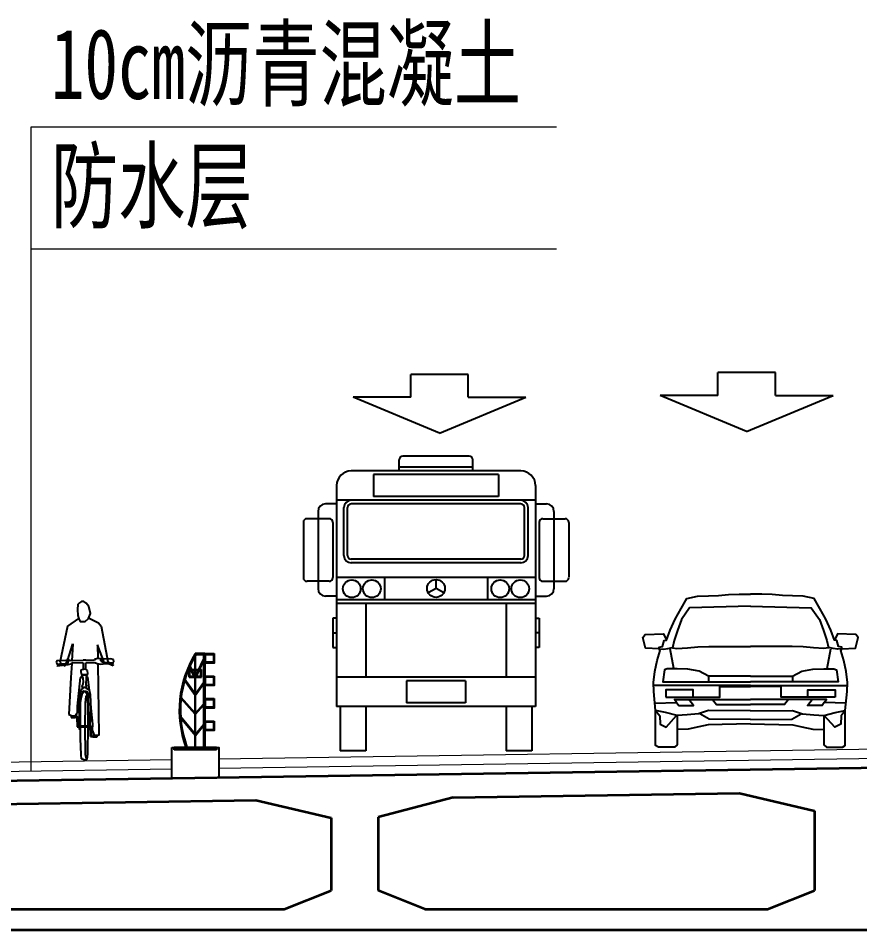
# Model space of a CAD drawing. Extents: x -2611510 to 954358, y -247163 to 181535.
# Drawn here: x 806032 to 814997, y -232221 to -222504 of the extents above; entities that cross this region are included whole.
import ezdxf

# ---------------------------------------------------------------- set-up
doc = ezdxf.new("R2010")
doc.units = 0
for name, color, linetype in [('HZ', 2, 'Continuous'), ('ZD结构物', 60, 'Continuous'), ('汽车', 150, 'Continuous'), ('车', 4, 'Continuous')]:
    doc.layers.add(name, color=color, linetype=linetype)
for name, color, linetype, lineweight in [('文字', 7, 'Continuous', 15), ('标注', 3, 'Continuous', 18), ('结构轮廓', 1, 'Continuous', 35)]:
    doc.layers.add(name, color=color, linetype=linetype, lineweight=lineweight)
doc.styles.add('fs', font='仿宋_GB2312.TTF', dxfattribs={"width": 0.7})

# ---------------------------------------------------------------- blocks, each defined once
blk = doc.blocks.new('A$C1F375032')
at = {"layer": '车', "ltscale": 1000}
for p, q in [((-0.838, 1.048), (-0.838, 1.716)), ((-0.838, 1.716), (0.838, 1.716)), ((0.838, 1.048), (0.838, 1.716)), ((0, 0), (-2.524, 1.048)), ((-0.838, 1.048), (-2.524, 1.048)), ((0, 0), (2.524, 1.048)), ((0.838, 1.048), (2.524, 1.048))]:
    blk.add_line(p, q, dxfattribs=at)
blk = doc.blocks.new('CAMRY-F')
at = {"color": 150}
for p, q in [((-0.7183, 0.7507), (-0.7543, 0.9411)), ((0.7471, 0.7507), (0.7831, 0.9411))]:
    blk.add_line(p, q, dxfattribs=at)
for points in [[(0.0154, 0.3473), (-0.3862, 0.3517), (-0.4822, 0.3168), (-0.5914, 0.308), (-0.6874, 0.3036), (-0.7966, 0.33), (-0.8925, 0.3517), (-0.91, 0.5308), (-0.9142, 0.6179), (-0.9013, 0.7228), (-0.8793, 0.8274), (-0.8489, 0.9236), (-0.8576, 0.9409), (-0.9885, 0.9453), (-1.0147, 1.0499), (-0.9927, 1.0763), (-0.8182, 1.0848), (-0.7879, 1.0238), (-0.753, 1.12), (-0.7048, 1.2246), (-0.6479, 1.3249), (-0.5956, 1.421), (-0.4909, 1.4427), (-0.3862, 1.4471), (-0.2903, 1.4515), (-0.1943, 1.4603), (-0.0938, 1.4647), (0.0144, 1.4647)], [(0.0134, 0.3473), (0.4151, 0.3517), (0.511, 0.3168), (0.6202, 0.308), (0.7162, 0.3036), (0.8254, 0.33), (0.9214, 0.3517), (0.9388, 0.5308), (0.943, 0.6179), (0.9301, 0.7228), (0.9081, 0.8274), (0.8778, 0.9236), (0.8865, 0.9409), (1.0173, 0.9453), (1.0435, 1.0499), (1.0215, 1.0763), (0.847, 1.0848), (0.8167, 1.0238), (0.7818, 1.12), (0.7336, 1.2246), (0.6767, 1.3249), (0.6244, 1.421), (0.5197, 1.4427), (0.4151, 1.4471), (0.3191, 1.4515), (0.2232, 1.4603), (0.1227, 1.4647), (0.0144, 1.4647)], [(0.0144, 1.3488), (-0.5675, 1.3315), (-0.6441, 1.2205), (-0.6836, 1.1167), (-0.7158, 1.0205), (-0.7306, 0.9513), (-0.6885, 0.9439), (-0.5876, 0.9513), (-0.4886, 0.9587), (-0.3851, 0.9637), (-0.2838, 0.9612), (0.0144, 0.9612)], [(0.0144, 1.3488), (0.5963, 1.3315), (0.673, 1.2205), (0.7124, 1.1167), (0.7446, 1.0205), (0.7594, 0.9513), (0.7173, 0.9439), (0.6164, 0.9513), (0.5175, 0.9587), (0.4139, 0.9637), (0.3127, 0.9612), (0.0144, 0.9612)], [(-0.8588, 0.939), (-0.8588, 0.9563), (-0.8269, 0.9637), (-0.8121, 1.0205), (-0.7879, 1.0238)], [(0.8876, 0.939), (0.8876, 0.9563), (0.8558, 0.9637), (0.841, 1.0205), (0.8167, 1.0238)], [(-0.8588, 0.939), (-0.8171, 0.9365), (-0.775, 0.9439), (-0.7306, 0.9538)], [(0.8876, 0.939), (0.8459, 0.9365), (0.8038, 0.9439), (0.7594, 0.9538)], [(-0.3862, 0.6791), (-0.4761, 0.7266), (-0.5834, 0.7442), (-0.6858, 0.7492), (-0.7833, 0.7492), (-0.8083, 0.739), (-0.8235, 0.6242), (-0.3856, 0.6242)], [(0.4151, 0.6791), (0.5049, 0.7266), (0.6123, 0.7442), (0.7147, 0.7492), (0.8121, 0.7492), (0.8372, 0.739), (0.8523, 0.6242), (0.4144, 0.6242)], [(0.0144, 0.6791), (-0.3862, 0.6791), (-0.3862, 0.6242), (0.0144, 0.6242)], [(0.0144, 0.6791), (0.4151, 0.6791), (0.4151, 0.6242), (0.0144, 0.6242)], [(0.0144, 0.5893), (-0.9107, 0.5893)], [(-0.5334, 0.4792), (-0.2785, 0.4792), (-0.2785, 0.5791), (0.0144, 0.5791)], [(0.0144, 0.5893), (0.9396, 0.5893)], [(0.5622, 0.4792), (0.3074, 0.4792), (0.3074, 0.5791), (0.0144, 0.5791)], [(-0.8994, 0.4218), (-0.6915, 0.4259), (-0.7135, 0.4564), (0.0144, 0.4564)], [(-0.6915, 0.4259), (-0.6714, 0.3995), (-0.53, 0.3987), (-0.5759, 0.4564)], [(-0.3496, 0.4564), (-0.3119, 0.4086), (0.0144, 0.4086)], [(0.3784, 0.4564), (0.3407, 0.4086), (0.0144, 0.4086)], [(0.9282, 0.4218), (0.7204, 0.4259), (0.7424, 0.4564), (0.0144, 0.4564)], [(0.7204, 0.4259), (0.7003, 0.3995), (0.5588, 0.3987), (0.6047, 0.4564)], [(-0.6874, 0.3036), (-0.6874, 0.0202), (-0.7135, -0.0018), (-0.8664, -0.0018), (-0.8925, 0.0158), (-0.8925, 0.3517)], [(-0.8925, 0.3517), (-0.8531, 0.2992), (-0.8489, 0.2207), (-0.792, 0.1902), (-0.6915, 0.3036)], [(0.7162, 0.3036), (0.7162, 0.0202), (0.7424, -0.0018), (0.8952, -0.0018), (0.9214, 0.0158), (0.9214, 0.3517)], [(0.9214, 0.3517), (0.8819, 0.2992), (0.8778, 0.2207), (0.8209, 0.1902), (0.7204, 0.3036)], [(0.0144, 0.2644), (-0.3817, 0.2688), (-0.4693, 0.3168)], [(0.0144, 0.2644), (0.4105, 0.2688), (0.4981, 0.3168)], [(0.0144, 0.2218), (-0.3904, 0.2122), (-0.478, 0.1946), (-0.5827, 0.1729), (-0.6874, 0.1685)], [(0.0144, 0.2218), (0.4192, 0.2122), (0.5068, 0.1946), (0.6115, 0.1729), (0.7162, 0.1685)]]:
    blk.add_lwpolyline(points, dxfattribs=at)
for points in [[(-0.7958, 0.4792), (-0.5334, 0.4792), (-0.5334, 0.5467), (-0.7958, 0.5467)], [(0.8247, 0.4792), (0.5622, 0.4792), (0.5622, 0.5467), (0.8247, 0.5467)]]:
    blk.add_lwpolyline(points, close=True, dxfattribs=at)
blk = doc.blocks.new('34')
at = {"layer": 'HZ', "color": 7}
for p, q in [((1705.397, 35.964), (1703.042, 35.964)), ((1702.911, 35.441), (1702.911, 35.833)), ((1705.528, 35.441), (1705.528, 35.833)), ((1707.229, 35.441), (1701.209, 35.441)), ((1706.444, 35.31), (1701.995, 35.31)), ((1701.995, 35.31), (1701.995, 34.525)), ((1705.528, 35.572), (1702.911, 35.572)), ((1706.444, 35.31), (1706.444, 34.525)), ((1700.686, 34.917), (1700.686, 27.065)), ((1707.753, 34.917), (1707.753, 27.065)), ((1707.753, 34.394), (1700.686, 34.394)), ((1706.444, 34.525), (1701.995, 34.525)), ((1700.686, 34.263), (1700.293, 34.263)), ((1700.948, 32.431), (1700.948, 34.132)), ((1701.079, 32.431), (1701.079, 34.132)), ((1707.229, 34.263), (1701.209, 34.263)), ((1707.36, 32.431), (1707.36, 34.132)), ((1707.491, 32.431), (1707.491, 34.132)), ((1707.753, 34.263), (1708.145, 34.263)), ((1700.424, 33.739), (1699.639, 33.739)), ((1700.032, 34.001), (1700.032, 31.253)), ((1708.015, 33.739), (1708.8, 33.739)), ((1708.407, 34.001), (1708.407, 31.253)), ((1699.508, 33.609), (1699.508, 31.657)), ((1700.555, 33.609), (1700.555, 31.646)), ((1707.884, 33.609), (1707.884, 31.646)), ((1708.931, 33.609), (1708.931, 31.657)), ((1707.229, 32.3), (1701.209, 32.3)), ((1707.229, 32.169), (1701.209, 32.169)), ((1700.424, 31.515), (1699.639, 31.515)), ((1707.753, 31.646), (1700.686, 31.646)), ((1702.387, 31.646), (1702.387, 30.86)), ((1704.219, 31.262), (1704.219, 31.578)), ((1706.052, 31.646), (1706.052, 30.86)), ((1708.015, 31.515), (1708.8, 31.515)), ((1704.219, 31.262), (1703.945, 31.104)), ((1704.494, 31.104), (1704.219, 31.262)), ((1700.686, 30.991), (1700.293, 30.991)), ((1707.753, 30.86), (1700.686, 30.86)), ((1707.753, 30.991), (1708.145, 30.991)), ((1707.753, 30.729), (1700.686, 30.729)), ((1701.733, 30.729), (1701.733, 28.112)), ((1706.706, 30.729), (1706.706, 28.112)), ((1700.686, 30.206), (1700.555, 30.206)), ((1700.555, 30.206), (1700.555, 29.159)), ((1707.753, 30.206), (1707.884, 30.206)), ((1707.884, 30.206), (1707.884, 29.159)), ((1700.555, 29.682), (1700.686, 29.682)), ((1707.884, 29.682), (1707.753, 29.682)), ((1700.555, 29.159), (1700.686, 29.159)), ((1707.884, 29.159), (1707.753, 29.159)), ((1707.753, 28.112), (1700.686, 28.112)), ((1703.172, 27.981), (1703.172, 27.196)), ((1705.266, 27.981), (1703.172, 27.981)), ((1705.266, 27.981), (1705.266, 27.196)), ((1707.753, 27.065), (1700.686, 27.065)), ((1700.817, 27.065), (1700.817, 25.495)), ((1701.733, 27.065), (1701.733, 25.495)), ((1705.266, 27.196), (1703.172, 27.196)), ((1706.706, 27.065), (1706.706, 25.495)), ((1707.622, 27.065), (1707.622, 25.495)), ((1701.733, 25.495), (1700.817, 25.495)), ((1707.622, 25.495), (1706.706, 25.495))]:
    blk.add_line(p, q, dxfattribs=at)
for centre, radius in [((1701.228, 31.25), 0.314), ((1701.94, 31.25), 0.314), ((1704.219, 31.262), 0.317), ((1706.499, 31.25), 0.314), ((1707.211, 31.25), 0.314)]:
    blk.add_circle(centre, radius, dxfattribs=at)
for centre, radius, start, end in [((1703.042, 35.833), 0.131, 90, 180), ((1705.397, 35.833), 0.131, 0, 90), ((1701.209, 34.917), 0.523, 90, 180), ((1707.229, 34.917), 0.523, 0, 90), ((1701.209, 34.132), 0.262, 90, 180), ((1707.229, 34.132), 0.262, 0, 90), ((1700.293, 34.001), 0.262, 90, 180), ((1701.209, 34.132), 0.131, 90, 180), ((1707.229, 34.132), 0.131, 0, 90), ((1708.145, 34.001), 0.262, 0, 90), ((1699.639, 33.609), 0.131, 90, 180), ((1700.424, 33.609), 0.131, 0, 90), ((1708.015, 33.609), 0.131, 90, 180), ((1708.8, 33.609), 0.131, 0, 90), ((1701.209, 32.431), 0.262, 180, 270), ((1701.209, 32.431), 0.131, 180, 270), ((1707.229, 32.431), 0.262, 270, 0), ((1707.229, 32.431), 0.131, 270, 0), ((1699.639, 31.646), 0.131, 180, 270), ((1700.424, 31.646), 0.131, 270, 0), ((1708.015, 31.646), 0.131, 180, 270), ((1708.8, 31.646), 0.131, 270, 0), ((1700.293, 31.253), 0.262, 180, 270), ((1708.145, 31.253), 0.262, 270, 0)]:
    blk.add_arc(centre, radius, start, end, dxfattribs=at)
blk = doc.blocks.new('A$C3DE66DF3')
at = {"layer": '汽车', "color": 1}
for p, q in [((0.337, 1.4819), (0.4401, 1.4296)), ((0.4401, 1.4296), (0.4669, 1.3934)), ((0.1182, 1.395), (0.0392, 1.016)), ((0.4669, 1.3934), (0.5405, 1.0113)), ((0.117, 1.0361), (0.1739, 1.2118)), ((0.1739, 1.2118), (0.1634, 1.0342)), ((0.4283, 1.2006), (0.4306, 1.0587)), ((0.4998, 1.0109), (0.4283, 1.2006)), ((0.108, 1.0454), (0.1034, 1.033)), ((0.1188, 1.0443), (0.108, 1.0454)), ((0.1545, 1.034), (0.1188, 1.0443)), ((0.1194, 1.0074), (0.1316, 1.0406)), ((0.2804, 1.0427), (0.2786, 1.0378)), ((0.3055, 1.042), (0.2804, 1.0427)), ((0.3096, 1.0377), (0.3055, 1.042)), ((0.3991, 1.0471), (0.3954, 1.0372)), ((0.4288, 1.0588), (0.3991, 1.0471)), ((0.4647, 1.0568), (0.4288, 1.0588)), ((0.4649, 1.0342), (0.462, 1.0494)), ((0.462, 1.0494), (0.4677, 1.0304)), ((0.4892, 1.0507), (0.4647, 1.0568)), ((0.5648, 1.0568), (0.4892, 1.0507)), ((0.5956, 1.0483), (0.5648, 1.0568)), ((0.5982, 1.0248), (0.5956, 1.0483)), ((0.0123, 1.0383), (0, 1.0202)), ((0, 1.0202), (0.0119, 0.9989)), ((0.0099, 0.9894), (0.0073, 0.9848)), ((0.0073, 0.9848), (0.0114, 0.9822)), ((0.0293, 0.9925), (0.0099, 0.9894)), ((0.0114, 0.9822), (0.1241, 0.9972)), ((0.0119, 0.9989), (0.1194, 1.0074)), ((0.1034, 1.033), (0.0123, 1.0383)), ((0.0293, 0.9925), (0.1194, 1.0074)), ((0.0392, 1.016), (0.0882, 0.9775)), ((0.0882, 0.9775), (0.0978, 0.997)), ((0.0978, 0.997), (0.117, 1.0361)), ((0.1241, 0.9972), (0.1557, 1.0025)), ((0.1619, 1.0078), (0.1532, 0.8599)), ((0.2786, 1.0378), (0.1545, 1.034)), ((0.1557, 1.0025), (0.172, 1.0163)), ((0.172, 1.0163), (0.2783, 1.0139)), ((0.2788, 0.946), (0.2559, 0.9375)), ((0.2783, 1.0139), (0.2788, 0.946)), ((0.3085, 0.9464), (0.2875, 0.9428)), ((0.3081, 1.0143), (0.3999, 1.0186)), ((0.3085, 0.9464), (0.3081, 1.0143)), ((0.3241, 0.935), (0.3085, 0.9464)), ((0.3954, 1.0372), (0.3096, 1.0377)), ((0.3999, 1.0186), (0.4239, 1.007)), ((0.4239, 1.007), (0.4617, 0.9987)), ((0.4315, 1.0053), (0.4437, 0.2611)), ((0.4617, 0.9987), (0.4886, 1.0029)), ((0.5007, 1.0126), (0.4649, 1.0342)), ((0.4677, 1.0304), (0.5007, 1.0126)), ((0.4886, 1.0029), (0.5432, 1.0055)), ((0.4998, 1.0109), (0.5405, 1.0113)), ((0.5007, 1.0126), (0.5896, 1.0166)), ((0.5518, 1.0136), (0.5007, 1.0126)), ((0.5432, 1.0055), (0.5895, 0.9856)), ((0.594, 0.9981), (0.5518, 1.0136)), ((0.5895, 0.9856), (0.594, 0.9981)), ((0.5896, 1.0166), (0.5982, 1.0248)), ((0.1532, 0.8599), (0.1322, 0.4768)), ((0.2506, 0.8632), (0.2183, 0.5645)), ((0.2724, 0.8632), (0.2505, 0.8623)), ((0.2723, 0.8634), (0.2506, 0.8632)), ((0.2559, 0.9375), (0.2554, 0.9208)), ((0.2554, 0.9208), (0.2633, 0.8925)), ((0.2959, 0.889), (0.2633, 0.8925)), ((0.2633, 0.8925), (0.2816, 0.8886)), ((0.2633, 0.8925), (0.2667, 0.8786)), ((0.2667, 0.8786), (0.2752, 0.8557)), ((0.2752, 0.8557), (0.2798, 0.8145)), ((0.2816, 0.8886), (0.321, 0.8882)), ((0.321, 0.8882), (0.2959, 0.889)), ((0.3098, 0.7809), (0.3148, 0.8637)), ((0.3148, 0.8637), (0.321, 0.8882)), ((0.3185, 0.8638), (0.3148, 0.8637)), ((0.3148, 0.8637), (0.3304, 0.8624)), ((0.3298, 0.8679), (0.3185, 0.8638)), ((0.321, 0.8882), (0.3281, 0.8997)), ((0.3281, 0.8997), (0.3241, 0.935)), ((0.3442, 0.7288), (0.3298, 0.8679)), ((0.2745, 0.777), (0.2641, 0.7639)), ((0.2641, 0.7639), (0.2824, 0.76)), ((0.2798, 0.8145), (0.2745, 0.777)), ((0.305, 0.7601), (0.279, 0.7584)), ((0.279, 0.7584), (0.2803, 0.7466)), ((0.2824, 0.76), (0.305, 0.7601)), ((0.3211, 0.7655), (0.3098, 0.7809)), ((0.3109, 0.7608), (0.3211, 0.7655)), ((0.3122, 0.749), (0.3109, 0.7608)), ((0.2551, 0.7319), (0.2371, 0.6906)), ((0.2371, 0.6906), (0.239, 0.3232)), ((0.2513, 0.66), (0.2618, 0.7041)), ((0.2803, 0.7466), (0.2551, 0.7319)), ((0.2618, 0.7041), (0.2863, 0.7247)), ((0.263, 0.6613), (0.2718, 0.7004)), ((0.2718, 0.7004), (0.2856, 0.7151)), ((0.2856, 0.7151), (0.3039, 0.7112)), ((0.2863, 0.7247), (0.313, 0.7205)), ((0.3076, 0.6675), (0.3013, 0.5965)), ((0.3039, 0.7112), (0.3161, 0.6982)), ((0.3172, 0.6781), (0.3076, 0.6675)), ((0.3442, 0.7288), (0.3122, 0.749)), ((0.313, 0.7205), (0.331, 0.6928)), ((0.3161, 0.6982), (0.3172, 0.6781)), ((0.3172, 0.6781), (0.3281, 0.581)), ((0.331, 0.6928), (0.3379, 0.3236)), ((0.3571, 0.6832), (0.3442, 0.7288)), ((0.3639, 0.5326), (0.3571, 0.6832)), ((0.2483, 0.3255), (0.2513, 0.66)), ((0.2534, 0.3546), (0.2538, 0.6055)), ((0.2538, 0.6055), (0.263, 0.6613)), ((0.3013, 0.5965), (0.2968, 0.35)), ((0.3281, 0.581), (0.3298, 0.3632)), ((0.1322, 0.4768), (0.1926, 0.4527)), ((0.1926, 0.4527), (0.2176, 0.4926)), ((0.2183, 0.5645), (0.2176, 0.4926)), ((0.3496, 0.3249), (0.3639, 0.5326)), ((0.3807, 0.3765), (0.3633, 0.5446)), ((0.2001, 0.4605), (0.1557, 0.4593)), ((0.1557, 0.4593), (0.1559, 0.4453)), ((0.1559, 0.4453), (0.2008, 0.4457)), ((0.2001, 0.4605), (0.2007, 0.4501)), ((0.2238, 0.4552), (0.2006, 0.4544)), ((0.2007, 0.4501), (0.2008, 0.4457)), ((0.2148, 0.4497), (0.2007, 0.4501)), ((0.2148, 0.4497), (0.2171, 0.3482)), ((0.2238, 0.4552), (0.2247, 0.3558)), ((0.2199, 0.3556), (0.2171, 0.3482)), ((0.2171, 0.3482), (0.3603, 0.3464)), ((0.364, 0.3563), (0.2199, 0.3556)), ((0.239, 0.3232), (0.2483, 0.3255)), ((0.2516, 0.2269), (0.2534, 0.3546)), ((0.2968, 0.35), (0.3012, 0.0663)), ((0.3298, 0.3632), (0.3265, 0.0739)), ((0.3379, 0.3236), (0.3496, 0.3249)), ((0.3565, 0.2493), (0.3557, 0.3487)), ((0.3603, 0.3464), (0.364, 0.3563)), ((0.3656, 0.2547), (0.3632, 0.3563)), ((0.3775, 0.3165), (0.3807, 0.3765)), ((0.3968, 0.2614), (0.3775, 0.3165)), ((0.2578, 0.0596), (0.2516, 0.2269)), ((0.3565, 0.2493), (0.3798, 0.25)), ((0.3656, 0.2547), (0.3797, 0.2543)), ((0.4245, 0.2592), (0.3796, 0.2588)), ((0.3797, 0.2543), (0.3796, 0.2588)), ((0.3803, 0.244), (0.3797, 0.2543)), ((0.3803, 0.244), (0.4246, 0.2452)), ((0.4437, 0.2611), (0.3968, 0.2614)), ((0.4246, 0.2452), (0.4245, 0.2592)), ((0.2637, 0.018), (0.2578, 0.0596)), ((0.305, 0), (0.2637, 0.018)), ((0.3012, 0.0663), (0.306, 0.0335)), ((0.3146, 0.0106), (0.305, 0)), ((0.306, 0.0335), (0.3146, 0.0106)), ((0.3212, 0.0364), (0.3146, 0.0106)), ((0.3265, 0.0739), (0.3212, 0.0364))]:
    blk.add_line(p, q, dxfattribs=at)
blk.add_lwpolyline([(0.2998, 1.4421), (0.3336, 1.4742), (0.3558, 1.5244), (0.3401, 1.5971), (0.3094, 1.6332), (0.2865, 1.6511), (0.2638, 1.6509), (0.2412, 1.6371), (0.2261, 1.6188), (0.2228, 1.5687), (0.2234, 1.5051), (0.2351, 1.4688), (0.2505, 1.4416)], close=True, dxfattribs=at)
blk.add_lwpolyline([(0.2312, 1.4733), (0.1182, 1.395)], dxfattribs=at)
blk = doc.blocks.new('37.5m')
at = {"layer": '结构轮廓'}
for p, q in [((-18751.9, 1518.7), (0, 1800)), ((-14350.1, 1334.7), (-11350, 1379.8)), ((-11350, 1379.8), (-10550, 1191.8)), ((-9250, 1411.3), (-10050, 1199.3)), ((-9250, 1411.3), (-6200, 1457)), ((-6200, 1457), (-5400, 1269)), ((-5400, 1269.1), (-5400, 419.9)), ((-10550, 1191.9), (-10550, 419.9)), ((-10050, 1199.4), (-10050, 419.9)), ((-11050, 220), (-10550, 420)), ((-9550, 220), (-10050, 420)), ((-5900, 220), (-5400, 420)), ((-14192.3, 220), (-11050, 220)), ((-9550, 220), (-5900, 220)), ((-14986.1, 0), (14986.1, 0))]:
    blk.add_line(p, q, dxfattribs=at)

msp = doc.modelspace()

# ---------------------------------------------------------------- linework, layer by layer
at = {"color": 1}
for p, q in [((808018.2, -229289.3), (807910.9, -229289.3)), ((807915.7, -230277.3), (807915.7, -229304.7)), ((808018.2, -229277.3), (807918.2, -229277.3)), ((807918.2, -230277.3), (807918.2, -229300.5)), ((807920.7, -230277.3), (807920.7, -229296.3)), ((808006.2, -229289.3), (808006.2, -230277.3)), ((808018.2, -229277.3), (808018.2, -230277.3)), ((807915.7, -229541.5), (807857.8, -229417.3)), ((807915.7, -229532), (807860, -229412.5)), ((807915.7, -229522.6), (807862.2, -229407.7)), ((807920.7, -229522.6), (808006.2, -229339.2)), ((807920.7, -229532), (808006.2, -229348.7)), ((807920.7, -229541.5), (808006.2, -229358.1)), ((807853.2, -229527.3), (807853.2, -229447.3)), ((807853.2, -229447.3), (807983.2, -229447.3)), ((807861.2, -229519.3), (807861.2, -229455.3)), ((807861.2, -229455.3), (807975.2, -229455.3)), ((807861.2, -229519.3), (807975.2, -229519.3)), ((807975.2, -229519.3), (807975.2, -229455.3)), ((807983.2, -229527.3), (807983.2, -229447.3)), ((807918.2, -229724.2), (807804.7, -229562.1)), ((807915.7, -229713.7), (807806.2, -229557.2)), ((807915.7, -229706.7), (807807.6, -229552.3)), ((807853.2, -229527.3), (807983.2, -229527.3)), ((807918.2, -229724.2), (808006.2, -229598.6)), ((807920.7, -229706.7), (808006.2, -229584.6)), ((807920.7, -229713.7), (808006.2, -229591.6)), ((807915.7, -229922.7), (807766.1, -229756.5)), ((807915.7, -229916.7), (807766.7, -229751.1)), ((807915.7, -229910.7), (807767.3, -229745.8)), ((807920.7, -229910.7), (808006.2, -229815.8)), ((807920.7, -229916.7), (808006.2, -229821.7)), ((807920.7, -229922.7), (808006.2, -229827.7)), ((807915.7, -230137), (807761.3, -229946.2)), ((807915.7, -230143.4), (807761.7, -229953.1)), ((807915.7, -230149.7), (807762.1, -229960)), ((807920.7, -230137), (808006.2, -230031.4)), ((807920.7, -230143.4), (808006.2, -230037.8)), ((807920.7, -230149.7), (808006.2, -230044.1)), ((808143.2, -230277.3), (807693.2, -230277.3)), ((807693.2, -230302.3), (807693.2, -230277.3)), ((808143.2, -230277.3), (808143.2, -230302.3)), ((808143.2, -230302.3), (807693.2, -230302.3))]:
    msp.add_line(p, q, dxfattribs=at)
at = {"color": 1, "elevation": 0}
for points in [[(808118.2, -229277.3), (808118.2, -229377.3), (808018.2, -229377.3), (808018.2, -229277.3), (808118.2, -229277.3)], [(808118.2, -229517.3), (808118.2, -229617.3), (808018.2, -229617.3), (808018.2, -229517.3), (808118.2, -229517.3)], [(808118.2, -229757.3), (808118.2, -229857.3), (808018.2, -229857.3), (808018.2, -229757.3), (808118.2, -229757.3)], [(808118.2, -229997.3), (808118.2, -230097.3), (808018.2, -230097.3), (808018.2, -229997.3), (808118.2, -229997.3)]]:
    msp.add_lwpolyline(points, dxfattribs=at)
for points in [[(808110.2, -229285.3), (808110.2, -229369.3), (808026.2, -229369.3), (808026.2, -229285.3)], [(808110.2, -229525.3), (808110.2, -229609.3), (808026.2, -229609.3), (808026.2, -229525.3)], [(808110.2, -229765.3), (808110.2, -229849.3), (808026.2, -229849.3), (808026.2, -229765.3)], [(808110.2, -230005.3), (808110.2, -230089.3), (808026.2, -230089.3), (808026.2, -230005.3)], [(807668.2, -230277.3), (808168.2, -230277.3), (808168.2, -230597.3), (807668.2, -230604.8)]]:
    msp.add_lwpolyline(points, close=True, dxfattribs=at)
at = {"color": 1}
for radius, start in [(1148.2, 148.33669), (1136.2, 148.67383)]:
    msp.add_arc((808895.5, -229880), radius, start, 200.24212, dxfattribs=at)
at = {"layer": 'ZD结构物', "color": 3}
msp.add_line((807668.2, -230597.3), (807668.2, -230604.8), dxfattribs=at)
at = {"layer": '文字'}
for p, q in [((806170.1, -230527.3), (806170.1, -223663.2)), ((806170.1, -223663.2), (811766.7, -223663.2)), ((806170.1, -224963.2), (811766.7, -224963.2))]:
    msp.add_line(p, q, dxfattribs=at)
at = {"layer": '标注'}
for p, q in [((808166.3, -230397.3), (819668.2, -230224.8)), ((808168.2, -230497.3), (819668.2, -230324.8)), ((801166.3, -230702.3), (819918.2, -230421)), ((801666.3, -230494.8), (807666.3, -230404.8)), ((808666.3, -230589.8), (819918.2, -230421)), ((801666.3, -230594.8), (807668.2, -230504.8))]:
    msp.add_line(p, q, dxfattribs=at)

# ---------------------------------------------------------------- block references
at = {"color": 0, "linetype": 'Continuous', "xscale": 300, "yscale": 300, "zscale": 300}
msp.add_blockref('34', (299216.6, -237960.8), dxfattribs=at)
at = {"xscale": 1114.105263154488, "yscale": 1114.105263154488, "zscale": 1114.105263154488}
msp.add_blockref('CAMRY-F', (813816.4, -230273.7), dxfattribs=at)
at = {"layer": '文字'}
msp.add_blockref('37.5m', (819914.4, -232221), dxfattribs=at)
at = {"layer": '标注', "color": 7, "xscale": -364.7368421079591, "yscale": 364.7368421079591, "zscale": 364.7368421052631}
for p in [(810520.1, -226926.6), (813791.8, -226908)]:
    msp.add_blockref('A$C1F375032', p, dxfattribs=at)
at = {"layer": '汽车', "xscale": 1027.205338051362, "yscale": 1027.205338051362, "zscale": 1027.205338051362, "rotation": 1.83752949792e-05}
msp.add_blockref('A$C3DE66DF3', (806435.8, -230416.7), dxfattribs=at)

# ---------------------------------------------------------------- texts
at = {"layer": '标注', "color": 7, "style": 'fs', "width": 0.7}
for s, p in [('10cm沥青混凝土', (806380.1, -223363.2)), ('防水层', (806380.1, -224663.2))]:
    msp.add_text(s, height=750, rotation=360, dxfattribs=at).set_placement(p)

doc.saveas('drawing.dxf')
